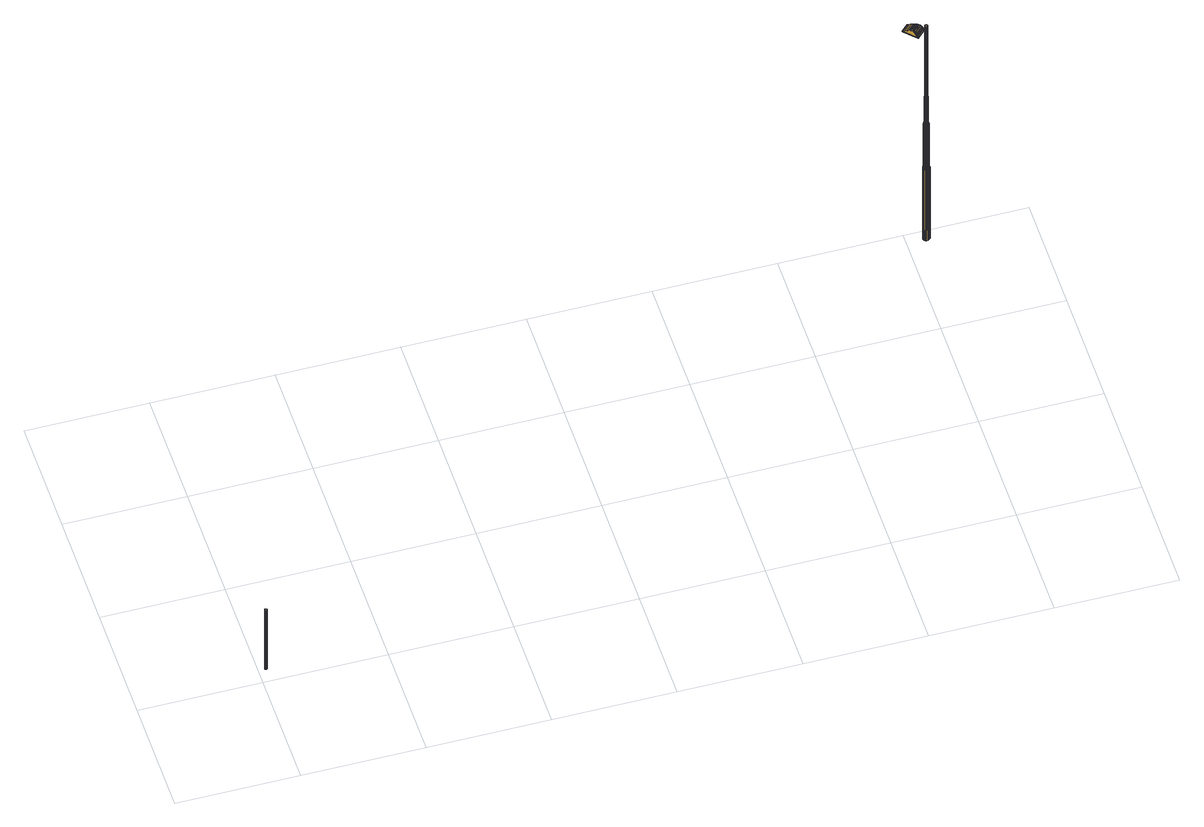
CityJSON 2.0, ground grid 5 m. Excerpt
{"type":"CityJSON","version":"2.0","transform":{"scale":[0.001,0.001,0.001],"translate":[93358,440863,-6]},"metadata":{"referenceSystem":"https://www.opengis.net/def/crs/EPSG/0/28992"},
"CityObjects":{
"cityfurniture1":{"type":"CityFurniture","attributes":{"Brondatum":"12-06-2019","Thema":"Lichtmasten","Nivo":"0","Klasse":"Verbindingsweg 2-zijdig","Objecthoogte":"10","Geplaatst_op":"02-12-2010","Datum_laatste_mutatie":"07-06-2019","Straatnaam":"Straatweg","Buurtnaam":"Hillegersberg Noord","Buurt_nummer":"62","Wijknaam":"Hillegersberg-Schiebroek","Wijknummer":"6","Lichtpunttype":"Straatverlichting","Nummer":"18","Beheerobject":"71935/OVL-018","Lamptype":"CPO-TW 140W KL.728","Armatuurtype":"4767 ARM SGS 453 1X CPO-TW 140W K EB OC FG EVSA VLAK GLAS LS-6","Uithoudertype":"UITHOUDER OV CONVERSIEMODEL","Masttype":"TRAMMAST LPH 10M"},"geometry":[{"type":"MultiSurface","lod":"2","boundaries":[[[0,1,2,3]],[[3,2,4,5]],[[5,4,6,7]],[[7,6,8,9]],[[9,8,10,11]],[[11,10,12,13]],[[13,12,14,15]],[[15,14,16,17]],[[17,16,18,19]],[[19,18,20,21]],[[21,20,22,23]],[[23,22,24,25]],[[25,24,26,27]],[[27,26,28,29]],[[29,28,30,31]],[[31,30,32,33]],[[33,32,34,35]],[[35,34,36,37]],[[37,36,38,39]],[[39,38,40,41]],[[41,40,42,43]],[[43,42,44,45]],[[45,44,46,47]],[[47,46,1,0]],[[0,3,5,7,9,11,13,15,17,19,21,23,25,27,29,31,33,35,37,39,41,43,45,47]]]}]},
"cityfurniture2":{"type":"CityFurniture","attributes":{"Brondatum":"12-06-2019","Thema":"Lichtmasten","Nivo":"0","Klasse":"Verbindingsweg 2-zijdig","Objecthoogte":"10","Geplaatst_op":"02-12-2010","Datum_laatste_mutatie":"07-06-2019","Straatnaam":"Straatweg","Buurtnaam":"Hillegersberg Noord","Buurt_nummer":"62","Wijknaam":"Hillegersberg-Schiebroek","Wijknummer":"6","Lichtpunttype":"Straatverlichting","Nummer":"17","Beheerobject":"71935/OVL-017","Lamptype":"CPO-TW 140W KL.728","Armatuurtype":"4767 ARM SGS 453 1X CPO-TW 140W K EB OC FG EVSA VLAK GLAS LS-6","Uithoudertype":"UITHOUDER OV CONVERSIEMODEL","Masttype":"TRAMMAST LPH 10M"},"geometry":[{"type":"MultiSurface","lod":"2","boundaries":[[[48,49,50,51]],[[52,53,54,55]],[[56,57,58,59]],[[60,48,51,61]],[[62,63,64,65]],[[63,56,59,64]],[[49,52,55,50]],[[57,60,61,58]],[[59,58,66,67]],[[51,50,68,69]],[[70,71,72,73]],[[74,75,76,77]],[[78,79,80,81]],[[58,61,82,66]],[[83,70,73,84]],[[75,85,86,76]],[[61,51,69,82]],[[87,74,77,88]],[[55,54,89,90]],[[65,64,91,92]],[[93,78,81,94]],[[50,55,90,68]],[[64,59,67,91]],[[79,62,65,80]],[[95,93,94,96]],[[97,83,84,98]],[[85,97,98,86]],[[54,87,88,89]],[[99,100,71,70]],[[53,101,87,54]],[[102,103,104,105]],[[106,102,105,107]],[[108,109,85,75]],[[110,106,107,111]],[[112,110,111,113]],[[114,112,113,115]],[[116,117,83,97]],[[109,116,97,85]],[[117,99,70,83]],[[118,95,96,119]],[[103,118,119,104]],[[120,108,75,74]],[[100,114,115,71]],[[101,120,74,87]],[[121,122,123,124]],[[125,126,127,128]],[[129,130,131,132]],[[133,134,135,136]],[[137,138,139,140]],[[138,141,142,139]],[[126,143,144,127]],[[145,125,128,146]],[[147,148,149,150]],[[130,151,152,131]],[[141,121,124,142]],[[153,145,146,154]],[[155,153,154,156]],[[134,155,156,135]],[[151,133,136,152]],[[157,129,132,158]],[[148,157,158,149]],[[159,160,122,121]],[[161,162,138,137]],[[163,164,165,166]],[[167,168,126,125]],[[169,170,171,172]],[[173,161,137,174]],[[175,176,155,134]],[[170,177,178,171]],[[179,180,181,182]],[[162,183,141,138]],[[183,159,121,141]],[[184,167,125,145]],[[164,147,150,165]],[[180,169,172,181]],[[185,175,134,133]],[[168,186,143,126]],[[187,163,166,188]],[[177,187,188,178]],[[176,189,153,155]],[[143,173,174,144]],[[189,184,145,153]],[[160,179,182,122]],[[190,191,192,193]],[[194,195,196,197]],[[198,199,200,201]],[[202,190,193,203]],[[199,194,197,200]],[[204,205,206,207]],[[191,198,201,192]],[[208,209,210,211]],[[209,204,207,210]],[[195,212,213,196]],[[205,202,203,206]],[[193,192,214,215]],[[211,210,140,139]],[[212,216,217,213]],[[197,196,218,219]],[[216,220,221,217]],[[222,223,224,225]],[[223,226,227,224]],[[228,229,230,231]],[[229,232,233,230]],[[232,234,235,233]],[[234,236,237,235]],[[236,238,239,237]],[[201,200,240,241]],[[226,208,211,227]],[[192,201,241,214]],[[206,203,242,243]],[[244,245,246,247]],[[220,244,247,221]],[[245,248,249,246]],[[248,250,251,249]],[[250,228,231,251]],[[238,252,253,239]],[[207,206,243,254]],[[203,193,215,242]],[[200,197,219,240]],[[252,222,225,253]],[[210,207,254,140]],[[237,239,255,256]],[[230,233,257,258]],[[213,217,259,260]],[[247,246,261,262]],[[146,128,215,214]],[[231,230,258,263]],[[233,235,264,257]],[[227,211,139,142]],[[217,221,265,259]],[[221,247,262,265]],[[249,251,266,267]],[[246,249,267,261]],[[225,224,124,123]],[[235,237,256,264]],[[196,213,260,218]],[[239,253,268,255]],[[128,127,242,215]],[[224,227,142,124]],[[253,225,123,268]],[[251,231,263,266]],[[127,144,243,242]],[[149,158,262,261]],[[178,188,258,257]],[[181,172,256,255]],[[150,149,261,267]],[[136,135,219,218]],[[132,131,259,265]],[[165,150,267,266]],[[154,146,214,241]],[[156,154,241,240]],[[182,181,255,268]],[[135,156,240,219]],[[152,136,218,260]],[[144,174,254,243]],[[158,132,265,262]],[[171,178,257,264]],[[188,166,263,258]],[[131,152,260,259]],[[174,137,140,254]],[[172,171,264,256]],[[122,182,268,123]],[[223,222,252,238,236,234,232,229,228,250,248,245,244,220,216,212,195,194,199,198,191,190,202,205,204,209,208,226]],[[269,270,164,163]],[[271,272,177,170]],[[273,271,170,169]],[[274,275,179,160]],[[276,277,157,148]],[[278,279,162,161]],[[280,281,151,130]],[[186,282,173,143]],[[283,273,169,180]],[[284,269,163,187]],[[282,278,161,173]],[[270,285,147,164]],[[286,274,160,159]],[[281,185,133,151]],[[272,284,187,177]],[[275,283,180,179]],[[287,280,130,129]],[[277,287,129,157]],[[285,276,148,147]],[[76,86,284,272]],[[77,76,272,271]],[[86,98,269,284]],[[279,288,183,162]],[[72,289,277,276]],[[84,73,285,270]],[[88,77,271,273]],[[290,291,185,281]],[[288,286,159,183]],[[292,293,176,175]],[[289,294,287,277]],[[295,92,186,168]],[[291,292,175,185]],[[98,84,270,269]],[[296,295,168,167]],[[297,296,167,184]],[[298,290,281,280]],[[73,72,276,285]],[[294,298,280,287]],[[293,299,189,176]],[[299,297,184,189]],[[89,88,273,283]],[[92,91,282,186]],[[67,66,279,278]],[[71,115,289,72]],[[113,111,298,294]],[[66,82,288,279]],[[80,65,92,295]],[[107,105,291,290]],[[68,90,275,274]],[[96,94,297,299]],[[104,119,293,292]],[[82,69,286,288]],[[111,107,290,298]],[[90,89,283,275]],[[91,67,278,282]],[[81,80,295,296]],[[94,81,296,297]],[[119,96,299,293]],[[69,68,274,286]],[[105,104,292,291]],[[115,113,294,289]],[[300,301,302,303]],[[304,305,306,307]],[[308,309,310]],[[301,311,312,302]],[[313,314,315]],[[316,317,318,319]],[[320,321,322,310]],[[323,324,325,326]],[[305,327,328,306]],[[317,304,307,318]],[[329,315,314]],[[330,323,326,331]],[[327,332,333,328]],[[334,335,336,337]],[[324,314,313,325]],[[338,339,340,341]],[[339,342,343,340]],[[342,334,337,343]],[[322,310,309]],[[335,300,303,336]],[[332,330,331,333]],[[311,316,319,312]],[[344,345,346,347]],[[348,344,347,349]],[[350,351,352]],[[353,351,350]],[[354,353,350]],[[355,348,349,356]],[[357,345,344,348,355,358,359,360,361,362,363,364],[365,350,352,366,367,368]],[[365,354,350]],[[369,353,354]],[[357,364,369,354]],[[364,363,353,369]],[[345,357,354,346]],[[358,355,356,370]],[[335,334,371,372]],[[300,335,372,373]],[[311,301,374,375]],[[316,311,375,376]],[[301,300,373,374]],[[317,316,376,377]],[[378,379,380,381]],[[382,383,309,384]],[[385,382,384,386]],[[387,388,389,390]],[[391,392,393,394]],[[394,393,388,387]],[[390,389,395,396]],[[166,165,266,263]],[[397,398,399,400]],[[401,402,403,404]],[[400,399,402,401]],[[405,406,407,408]],[[409,410,411,412]],[[408,407,413,414]],[[415,416,417,418]],[[412,411,419,420]],[[396,395,421,422]],[[423,424,425,426]],[[426,425,410,409]],[[427,428,429,430]],[[420,419,416,415]],[[414,413,428,427]],[[431,432,433,434]],[[434,433,406,405]],[[430,429,435,436]],[[437,438,424,423]],[[422,421,432,431]],[[439,440,441,442]],[[442,441,443,444]],[[444,443,445,446]],[[447,448,449,450]],[[451,452,453,454]],[[455,456,452,451]],[[454,453,440,439]],[[457,458,459,460]],[[461,462,463,464]],[[465,466,467,468]],[[469,470,462,461]],[[471,472,473,474]],[[475,476,458,457]],[[477,478,479,480]],[[481,482,483,484]],[[468,467,456,455]],[[464,463,485,486]],[[460,459,482,481]],[[480,479,487,488]],[[484,483,466,465]],[[486,485,478,477]],[[489,490,472,471]],[[488,487,490,489]],[[491,492,493,494]],[[495,496,497,498]],[[499,500,501,502]],[[494,493,500,499]],[[450,449,503,504]],[[498,497,492,491]],[[504,503,496,495]],[[505,506,507,508]],[[509,510,511,512]],[[513,514,515,516]],[[517,518,506,505]],[[519,520,521,522]],[[523,524,510,509]],[[525,526,398,397]],[[502,501,514,513]],[[522,521,527,528]],[[508,507,529,530]],[[516,515,520,519]],[[531,532,526,525]],[[530,529,532,531]],[[512,511,533,534]],[[534,533,518,517]],[[323,330,535,536]],[[324,323,536,537]],[[314,324,537,538]],[[329,314,538,321]],[[539,540,541,542]],[[543,356,368]],[[544,545,546]],[[547,548,351]],[[549,366,352,550]],[[550,539,542,549]],[[366,543,367]],[[351,548,352]],[[550,352,350,539]],[[354,365,368,346]],[[367,543,368]],[[349,347,356]],[[543,366,352,548]],[[347,346,368]],[[370,356,543]],[[545,368,367,542,541,551,546]],[[356,347,368]],[[552,385,386,553]],[[554,555,556,557]],[[338,558,559,560]],[[555,552,553,556]],[[558,554,557,559]],[[339,338,560,561]],[[334,342,562,371]],[[342,339,561,562]],[[563,564,565,566]],[[567,568,569,570]],[[571,572,573,574]],[[575,576,577,578]],[[579,580,581,582]],[[582,581,583,584]],[[585,586,587,588]],[[584,583,589,590]],[[590,589,572,571]],[[591,592,568,567]],[[566,565,576,575]],[[570,569,564,563]],[[578,577,593,594]],[[594,593,580,579]],[[588,587,595,596]],[[597,598,599,600]],[[596,595,601,602]],[[603,604,605,606]],[[607,608,609,610]],[[611,612,613,614]],[[600,599,604,603]],[[615,616,617,618]],[[602,601,619,620]],[[621,622,623,624]],[[618,617,622,621]],[[620,619,608,607]],[[610,609,625,626]],[[624,623,470,469]],[[626,625,612,611]],[[614,613,598,597]],[[627,628,629,630]],[[631,632,633,634]],[[635,636,637,638]],[[639,640,632,631]],[[641,642,643,644]],[[645,646,642,641]],[[630,629,647,648]],[[644,643,636,635]],[[649,650,646,645]],[[648,647,650,649]],[[638,637,651,652]],[[653,654,655,656]],[[656,655,657,658]],[[652,651,659,660]],[[660,659,640,639]],[[359,358,370,543]],[[361,360,548,547]],[[383,661,662]],[[383,382,663,661]],[[552,555,664,665]],[[666,662,329,315]],[[360,359,543,548]],[[666,662,661]],[[363,362,351,353]],[[667,554,668]],[[362,361,547,351]],[[338,341,558]],[[385,552,665,669]],[[382,385,669,663]],[[558,668,554]],[[668,558,341]],[[555,554,667,664]],[[670,308,310]],[[538,537,671,672]],[[538,672,321]],[[320,321,672]],[[330,332,673,535]],[[332,327,674,673]],[[305,304,675,676]],[[304,317,377,675]],[[327,305,676,674]],[[418,417,677,678]],[[679,680,681,682]],[[683,684,685,686]],[[687,688,689,690]],[[691,692,680,679]],[[682,681,684,683]],[[678,677,692,691]],[[693,694,695,696]],[[697,698,699,700]],[[701,551,541,540]],[[690,689,702,703]],[[703,702,704,705]],[[700,699,706,707]],[[367,366,549,542]],[[708,709,698,697]],[[696,695,710,711]],[[712,713,714,715]],[[707,706,713,712]],[[715,714,694,693]],[[716,717,709,708]],[[544,551,701]],[[705,704,717,716]],[[539,350,365,718,544,701,540]],[[551,544,546]],[[545,544,718]],[[718,368,545]],[[368,718,365]],[[561,560,719,720]],[[374,373,721,722]],[[562,561,720,723]],[[375,374,722,724]],[[376,375,724,725]],[[553,386,726,727]],[[556,553,727,728]],[[675,377,670,729]],[[676,675,729,730]],[[536,535,731,732]],[[673,674,733,734]],[[537,536,732,671]],[[386,384,735,726]],[[372,371,736,737]],[[373,372,737,721]],[[674,676,730,733]],[[560,559,738,719]],[[384,309,308,735]],[[559,557,739,738]],[[557,556,728,739]],[[377,376,725,670]],[[371,562,723,736]],[[535,673,734,731]],[[661,318,666]],[[307,306,328,333,331,326,325,313,666,318]],[[740,741,742,743]],[[741,378,381,742]],[[744,740,743,745]],[[746,747,745,743,742,381,380]],[[748,749,750,751]],[[752,753,754,755]],[[756,744,745,747]],[[757,756,747,746]],[[379,378,741,740,744,756,757]],[[758,759,760,761]],[[762,763,753,752]],[[379,757,746,380]],[[764,765,766,767]],[[751,750,768,769]],[[755,754,654,653]],[[761,760,765,764]],[[770,771,759,758]],[[767,766,763,762]],[[769,768,771,770]],[[383,662,322,309]],[[341,340,343,337,336,303,302,312,319,318,661,663,669,665,664,667]],[[668,341,667]],[[320,672,310]],[[671,732,731,734,733,730,729,670,310,672]],[[313,315,666]],[[739,728,727,726,735,308,670,725,724,722,721,737,736,723,720,719,738]]]}]}
},
"vertices":[
[295,703,3880],[295,703,547],[285,695,547],[285,695,3880],[277,685,547],[277,685,3880],[272,673,547],[272,673,3880],[270,660,547],[270,660,3880],[272,647,547],[272,647,3880],[277,635,547],[277,635,3880],[285,625,547],[285,625,3880],[295,617,547],[295,617,3880],[307,612,547],[307,612,3880],[320,610,547],[320,610,3880],[333,612,547],[333,612,3880],[345,617,547],[345,617,3880],[355,625,547],[355,625,3880],[363,635,547],[363,635,3880],[368,647,547],[368,647,3880],[370,660,547],[370,660,3880],[368,673,547],[368,673,3880],[363,685,547],[363,685,3880],[355,695,547],[355,695,3880],[345,703,547],[345,703,3880],[333,708,547],[333,708,3880],[320,710,547],[320,710,3880],[307,708,547],[307,708,3880],
[29791,11774,3894],[29782,11743,3894],[29782,11743,4494],[29791,11774,4494],[29780,11712,3894],[29785,11681,3894],[29785,11681,4494],[29780,11712,4494],[29856,11846,3894],[29829,11828,3894],[29829,11828,4494],[29856,11846,4494],[29807,11803,3894],[29807,11803,4494],[29916,11863,3894],[29885,11858,3894],[29885,11858,4494],[29916,11863,4494],[29829,11828,7894],[29856,11846,7894],[29782,11743,7894],[29791,11774,7894],[29963,11581,4494],[29992,11593,4494],[29992,11593,7894],[29963,11581,7894],[29815,11625,4494],[29840,11602,4494],[29840,11602,7894],[29815,11625,7894],[29979,11853,3894],[29948,11861,3894],[29948,11861,4494],[29979,11853,4494],[29807,11803,7894],[29931,11576,4494],[29931,11576,7894],[29869,11586,4494],[29869,11586,7894],[29797,11651,4494],[29797,11651,7894],[29785,11681,7894],[29780,11712,7894],[29885,11858,7894],[29916,11863,7894],[30008,11836,3894],[30008,11836,4494],[30032,11814,3894],[30032,11814,4494],[29900,11577,4494],[29900,11577,7894],[29963,11581,3894],[29992,11593,3894],[29797,11651,3894],[30067,11727,3894],[30062,11758,3894],[30062,11758,4494],[30067,11727,4494],[30066,11695,3894],[30066,11695,4494],[29840,11602,3894],[29869,11586,3894],[30057,11664,3894],[30057,11664,4494],[30041,11635,3894],[30041,11635,4494],[30018,11611,3894],[30018,11611,4494],[29900,11577,3894],[29931,11576,3894],[30051,11788,3894],[30051,11788,4494],[29815,11625,3894],[29851,11750,10494],[29846,11734,10494],[29846,11734,11894],[29851,11750,11894],[29963,11821,10394],[29940,11827,10394],[29933,11796,10494],[29949,11791,10494],[30010,11658,10394],[30022,11680,10394],[29991,11693,10494],[29982,11677,10494],[30030,11727,10394],[30026,11750,10394],[29993,11742,10494],[29996,11725,10494],[29885,11788,10494],[29871,11778,10494],[29871,11778,11894],[29885,11788,11894],[29859,11765,10494],[29859,11765,11894],[29916,11829,10394],[29917,11797,10494],[29985,11809,10394],[29965,11783,10494],[29951,11617,10394],[29973,11626,10394],[29956,11655,10494],[29941,11649,10494],[30028,11703,10394],[29995,11709,10494],[30003,11792,10394],[29978,11771,10494],[30017,11772,10394],[29987,11757,10494],[29993,11639,10394],[29970,11664,10494],[29822,11762,10394],[29815,11739,10394],[29871,11816,10394],[29851,11802,10394],[29904,11614,10394],[29928,11613,10394],[29925,11646,10494],[29908,11647,10494],[29963,11821,7994],[29940,11827,7994],[29827,11670,10394],[29841,11650,10394],[29864,11672,10494],[29854,11686,10494],[29893,11825,10394],[29900,11794,10494],[30026,11750,7994],[30017,11772,7994],[29859,11633,10394],[29877,11660,10494],[29814,11715,10394],[29818,11692,10394],[29848,11701,10494],[29845,11717,10494],[29834,11784,10394],[29985,11809,7994],[30030,11727,7994],[29916,11829,7994],[29881,11621,10394],[29892,11651,10494],[30003,11792,7994],[29943,11775,15944],[29954,11768,15944],[29954,11768,11944],[29943,11775,11944],[29976,11737,15944],[29978,11724,15944],[29978,11724,11944],[29976,11737,11944],[29964,11759,15944],[29971,11749,15944],[29971,11749,11944],[29964,11759,11944],[29930,11778,15944],[29930,11778,11944],[29905,11777,15944],[29918,11779,15944],[29918,11779,11944],[29905,11777,11944],[29883,11765,15944],[29893,11772,15944],[29893,11772,11944],[29883,11765,11944],[29977,11712,15944],[29977,11712,11944],[29965,11783,11894],[29949,11791,11894],[29974,11699,15944],[29974,11699,11944],[29996,11725,11894],[29993,11742,11894],[29967,11688,15944],[29967,11688,11944],[29864,11731,15944],[29867,11743,15944],[29867,11743,11944],[29864,11731,11944],[29874,11755,15944],[29874,11755,11944],[29911,11665,15944],[29899,11668,15944],[29899,11668,11944],[29911,11665,11944],[29887,11675,15944],[29887,11675,11944],[29877,11684,15944],[29877,11684,11944],[29870,11694,15944],[29870,11694,11944],[29865,11706,15944],[29865,11706,11944],[29987,11757,11894],[29978,11771,11894],[29933,11796,11894],[29917,11797,11894],[29958,11678,15944],[29948,11671,15944],[29948,11671,11944],[29958,11678,11944],[29936,11666,15944],[29936,11666,11944],[29924,11664,15944],[29924,11664,11944],[29863,11718,15944],[29863,11718,11944],[29900,11794,11894],[29848,11701,11894],[29854,11686,11894],[29877,11660,11894],[29892,11651,11894],[29991,11693,11894],[29995,11709,11894],[29956,11655,11894],[29970,11664,11894],[29908,11647,11894],[29864,11672,11894],[29982,11677,11894],[29925,11646,11894],[29941,11649,11894],[29845,11717,11894],[29904,11614,7994],[29928,11613,7994],[29841,11650,7994],[29859,11633,7994],[29827,11670,7994],[29815,11739,7994],[29814,11715,7994],[29973,11626,7994],[29993,11639,7994],[29871,11816,7994],[29851,11802,7994],[30022,11680,7994],[30028,11703,7994],[29893,11825,7994],[29818,11692,7994],[29881,11621,7994],[29951,11617,7994],[29822,11762,7994],[30010,11658,7994],[29834,11784,7994],[30018,11611,7894],[30066,11695,7894],[30067,11727,7894],[30062,11758,7894],[30051,11788,7894],[30041,11635,7894],[29948,11861,7894],[29979,11853,7894],[30008,11836,7894],[30057,11664,7894],[30032,11814,7894],[29541,11812,15611],[29522,11831,15619],[29515,11824,15613],[29533,11806,15605],[29425,11930,15614],[29396,11960,15600],[29395,11946,15595],[29423,11918,15609],[29906,12003,15365],[29905,11990,15358],[29907,12002,15355],[29501,11853,15624],[29495,11845,15618],[29162,12180,15376],[29150,12205,15369],[29150,12191,15355],[29478,11877,15625],[29452,11903,15623],[29449,11892,15617],[29473,11868,15619],[29444,12477,15355],[29418,12490,15355],[29905,11990,15355],[29278,12078,15508],[29208,12148,15436],[29217,12125,15439],[29283,12059,15507],[29366,11990,15581],[29367,11975,15577],[29139,12217,15355],[29306,12050,15534],[29310,12032,15532],[29336,12020,15559],[29338,12004,15556],[29570,11781,15589],[29557,11795,15601],[29548,11790,15596],[29560,11777,15585],[29596,11753,15548],[29588,11762,15563],[29578,11758,15560],[29585,11750,15546],[29580,11771,15576],[29570,11767,15573],[29423,12505,15350],[29408,12499,15350],[29408,12499,15357],[29423,12505,15357],[29437,12499,15350],[29437,12499,15357],[29460,11903,15350],[29604,11712,15357],[29587,11838,15350],[29129,12198,15357],[29129,12227,15357],[29912,12012,15350],[29912,12012,15357],[29129,12227,15350],[29917,11998,15350],[29911,11984,15350],[29632,11711,15350],[29618,11706,15350],[29604,11712,15350],[29129,12198,15350],[29123,12213,15350],[29172,12199,15350],[29785,12032,15350],[29724,12160,15350],[29435,12456,15350],[29123,12213,15357],[29917,11998,15357],[29843,12048,15589],[29830,12061,15601],[29813,12077,15611],[29794,12097,15619],[29773,12118,15624],[29750,12142,15625],[29724,12168,15623],[29508,11904,15461],[29503,11910,15477],[29717,12119,15477],[29722,12114,15461],[29625,11718,15361],[29626,11718,15358],[29904,11991,15361],[29621,11725,15442],[29898,11995,15442],[29518,12021,15615],[29513,12016,15615],[29540,11988,15624],[29545,11994,15624],[29460,12081,15583],[29455,12075,15583],[29484,12045,15601],[29489,12051,15601],[29565,11962,15626],[29571,11968,15626],[29685,11873,15577],[29680,11868,15577],[29688,11859,15564],[29694,11864,15564],[29702,11856,15549],[29696,11851,15549],[29703,11843,15533],[29709,11849,15533],[29650,11886,15602],[29645,11881,15602],[29658,11867,15590],[29664,11872,15590],[29534,11982,15624],[29528,11977,15624],[29554,11951,15626],[29559,11956,15626],[29668,11856,15577],[29674,11862,15577],[29604,11911,15620],[29598,11905,15620],[29617,11886,15612],[29623,11892,15612],[29577,11927,15625],[29583,11932,15625],[29588,11938,15625],[29594,11944,15625],[29478,12040,15601],[29472,12034,15601],[29501,12005,15615],[29507,12010,15615],[29682,11853,15564],[29677,11848,15564],[29685,11840,15549],[29690,11845,15549],[29615,11922,15620],[29610,11916,15620],[29628,11897,15612],[29634,11903,15612],[29692,11832,15533],[29698,11838,15533],[29449,12070,15583],[29443,12064,15583],[29708,11895,15577],[29702,11890,15577],[29711,11881,15564],[29717,11887,15564],[29719,11873,15549],[29725,11879,15549],[29726,11865,15533],[29732,11871,15533],[29483,12103,15583],[29477,12098,15583],[29507,12068,15601],[29512,12073,15601],[29685,11920,15602],[29679,11914,15602],[29692,11900,15590],[29698,11906,15590],[29668,11936,15612],[29663,11931,15612],[29524,12084,15601],[29518,12079,15601],[29547,12049,15615],[29553,12055,15615],[29651,12000,15625],[29646,11994,15625],[29667,11972,15620],[29673,11978,15620],[29628,11977,15625],[29623,11972,15625],[29644,11950,15620],[29650,11955,15620],[29628,12023,15626],[29622,12018,15626],[29748,11901,15549],[29742,11895,15549],[29749,11888,15533],[29755,11893,15533],[29495,12114,15583],[29489,12109,15583],[29708,11942,15602],[29702,11936,15602],[29715,11923,15590],[29721,11928,15590],[29580,12027,15624],[29574,12021,15624],[29599,11996,15626],[29605,12001,15626],[29686,11953,15612],[29691,11959,15612],[29725,11912,15577],[29731,11918,15577],[29740,11909,15564],[29734,11904,15564],[29617,11966,15625],[29611,11960,15625],[29632,11939,15620],[29638,11944,15620],[29568,12016,15624],[29563,12010,15624],[29588,11984,15626],[29594,11990,15626],[29657,11925,15612],[29651,11919,15612],[29667,11903,15602],[29673,11908,15602],[29535,12038,15615],[29541,12044,15615],[29606,11955,15625],[29600,11949,15625],[29621,11928,15620],[29627,11933,15620],[29501,12062,15601],[29495,12056,15601],[29524,12027,15615],[29530,12033,15615],[29686,11895,15590],[29681,11889,15590],[29691,11879,15577],[29697,11884,15577],[29582,11979,15626],[29576,11973,15626],[29705,11876,15564],[29699,11870,15564],[29707,11862,15549],[29713,11867,15549],[29472,12092,15583],[29466,12086,15583],[29675,11884,15590],[29669,11878,15590],[29715,11854,15533],[29721,11860,15533],[29640,11908,15612],[29646,11914,15612],[29662,11897,15602],[29656,11892,15602],[29551,11999,15624],[29557,12005,15624],[29581,12318,15534],[29553,12347,15508],[29485,12418,15436],[29429,12477,15369],[29455,11909,15513],[29298,12069,15494],[29562,12326,15494],[29718,12165,15513],[29911,11984,15357],[29221,12148,15413],[29465,12425,15390],[29490,12399,15420],[29618,11706,15357],[29632,11711,15357],[29780,12038,15513],[29581,11844,15513],[29527,12362,15459],[29619,11728,15469],[29895,11998,15469],[29610,11739,15513],[29615,11733,15493],[29890,12002,15493],[29884,12007,15513],[29603,11746,15532],[29878,12013,15532],[29870,12021,15548],[29862,12029,15563],[29853,12037,15576],[29626,12072,15624],[29620,12066,15624],[29645,12040,15626],[29651,12046,15626],[29570,12129,15601],[29564,12124,15601],[29593,12094,15615],[29598,12100,15615],[29770,11923,15549],[29765,11918,15549],[29772,11910,15533],[29778,11916,15533],[29674,12022,15625],[29669,12016,15625],[29690,11995,15620],[29695,12000,15620],[29730,11964,15602],[29725,11959,15602],[29738,11945,15590],[29744,11951,15590],[29748,11935,15577],[29754,11940,15577],[29529,12148,15583],[29523,12142,15583],[29552,12112,15601],[29558,12118,15601],[29757,11926,15564],[29762,11932,15564],[29540,12159,15583],[29535,12153,15583],[29709,11975,15612],[29714,11981,15612],[29581,12083,15615],[29587,12088,15615],[29743,11929,15577],[29737,11923,15577],[29745,11915,15564],[29751,11920,15564],[29608,12055,15624],[29614,12061,15624],[29759,11912,15549],[29753,11907,15549],[29761,11899,15533],[29766,11905,15533],[29663,12011,15625],[29657,12005,15625],[29678,11983,15620],[29684,11989,15620],[29719,11953,15602],[29713,11948,15602],[29727,11934,15590],[29732,11939,15590],[29518,12137,15583],[29512,12131,15583],[29541,12101,15601],[29547,12107,15601],[29634,12029,15626],[29639,12035,15626],[29575,12077,15615],[29570,12072,15615],[29597,12044,15624],[29603,12049,15624],[29697,11964,15612],[29703,11970,15612],[29552,12170,15583],[29546,12165,15583],[29575,12135,15601],[29581,12140,15601],[29782,11935,15549],[29776,11929,15549],[29784,11921,15533],[29789,11927,15533],[29726,11992,15612],[29720,11986,15612],[29736,11970,15602],[29742,11975,15602],[29774,11943,15564],[29768,11937,15564],[29686,12033,15625],[29680,12027,15625],[29701,12006,15620],[29707,12011,15620],[29662,12057,15626],[29657,12051,15626],[29604,12105,15615],[29610,12111,15615],[29637,12083,15624],[29631,12077,15624],[29749,11956,15590],[29755,11962,15590],[29785,11954,15564],[29780,11948,15564],[29788,11940,15549],[29793,11946,15549],[29795,11932,15533],[29801,11938,15533],[29760,11946,15577],[29765,11951,15577],[29613,11717,15365],[29626,11718,15355],[29613,11717,15368],[29603,11731,15493],[29606,11726,15471],[29614,11716,15355],[29598,11736,15513],[29593,11742,15529],[29609,11723,15445],[29735,12172,15617],[29508,12409,15439],[29455,12466,15376],[29610,12287,15559],[29639,12256,15581],[29697,12196,15614],[29669,12226,15600],[29633,11869,15602],[29639,11875,15602],[29662,11851,15577],[29657,11845,15577],[29665,11837,15564],[29671,11842,15564],[29679,11834,15549],[29673,11828,15549],[29681,11821,15533],[29686,11826,15533],[29506,12125,15583],[29500,12120,15583],[29530,12090,15601],[29535,12096,15601],[29652,11861,15590],[29646,11856,15590],[29728,11898,15564],[29722,11892,15564],[29730,11884,15549],[29736,11890,15549],[29661,11967,15620],[29655,11961,15620],[29674,11942,15612],[29680,11947,15612],[29263,12105,15459],[29558,12061,15615],[29564,12066,15615],[29586,12033,15624],[29591,12038,15624],[29690,11925,15602],[29696,11931,15602],[29640,11988,15625],[29634,11983,15625],[29738,11877,15533],[29743,11882,15533],[29709,11917,15590],[29704,11912,15590],[29714,11901,15577],[29720,11907,15577],[29617,12012,15626],[29611,12007,15626],[29199,12171,15386],[29874,12032,15546],[29866,12039,15560],[29819,12086,15605],[29801,12104,15613],[29858,12047,15573],[29781,12124,15618],[29759,12147,15619],[29900,12007,15445],[29897,12010,15471],[29893,12014,15493],[29709,12198,15609],[29682,12226,15595],[29599,12314,15532],[29572,12341,15507],[29654,12256,15577],[29626,12285,15556],[29906,12003,15368],[29848,12057,15585],[29835,12070,15596],[29881,12025,15530],[29887,12019,15513],[29529,11882,15468],[29520,11892,15457],[29734,12102,15457],[29744,12092,15468],[29529,11882,15485],[29744,12092,15485],[29722,12114,15492],[29734,12102,15496],[29563,12181,15583],[29558,12176,15583],[29587,12146,15601],[29593,12151,15601],[29767,11973,15590],[29761,11967,15590],[29771,11957,15577],[29777,11963,15577],[29520,11892,15496],[29508,11904,15492],[29674,12068,15626],[29668,12063,15626],[29691,12039,15625],[29697,12044,15625],[29753,11987,15602],[29748,11981,15602],[29718,12023,15620],[29713,12017,15620],[29731,11998,15612],[29737,12003,15612],[29616,12116,15615],[29621,12122,15615],[29649,12094,15624],[29643,12089,15624]
]}
